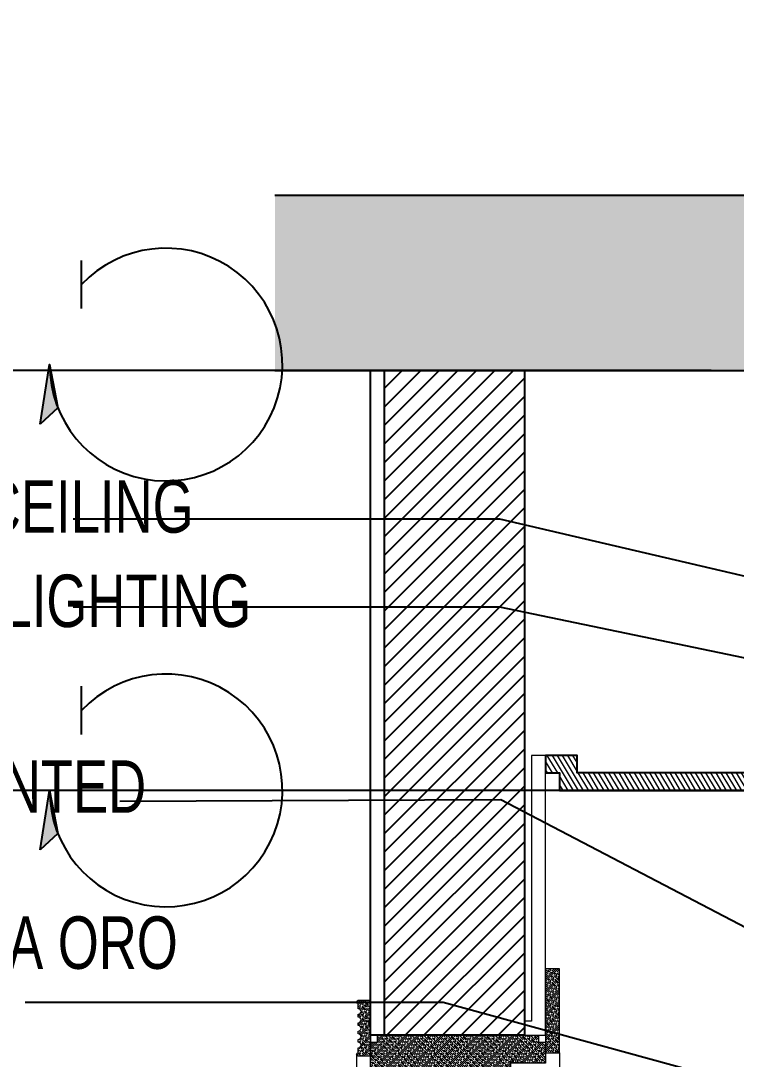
# Model space of a CAD drawing. Header units: inches. Extents: x 258415 to 640093, y 441672 to 945769.
# Drawn here: x 308236 to 309258, y 462340 to 463824 of the extents above; entities that cross this region are included whole.
import ezdxf

# ---------------------------------------------------------------- set-up
doc = ezdxf.new("R2010")
doc.units = ezdxf.units.IN
doc.header["$MEASUREMENT"] = 0
doc.linetypes.add('HIDDEN', pattern=[0.375, 0.25, -0.125])
for name, color, linetype in [('A-DIMESNION-1', 7, 'Continuous'), ('CQ centerline', 8, 'Continuous'), ('CQ elevation arrow label', 1, 'Continuous'), ('CQ Grg Gypsum', 41, 'Continuous'), ('CQ Plaster', 1, 'Continuous'), ('CQ section wall', 3, 'Continuous'), ('CQ Section walls', 3, 'Continuous'), ('CQ text label', 3, 'Continuous'), ('CQ Wall hatch_CHB', 8, 'Continuous'), ('CQ Wood plan', 23, 'Continuous'), ('CQ Wood Section', 60, 'Continuous'), ('CQ_callout', 34, 'Continuous'), ('Layer1', 1, 'Continuous')]:
    doc.layers.add(name, color=color, linetype=linetype)
for name, color, linetype, lineweight in [('CQ Gypsum Hatch', 8, 'Continuous', 20), ('CQ Marble', 6, 'Continuous', 0), ('CQ Wood', 30, 'Continuous', 0), ('CQ wooh hatch', 8, 'HIDDEN', 18)]:
    doc.layers.add(name, color=color, linetype=linetype, lineweight=lineweight)
doc.styles.add('DIM 50', font='romans.shx', dxfattribs={"width": 0.75, "height": 100})
doc.styles.get("Standard").update_dxf_attribs({"font": 'arial.ttf'})
doc.dimstyles.new('CQ Anno', dxfattribs={"dimscale": 40, "dimtxt": 2.2, "dimasz": 0.75, "dimexe": 1, "dimexo": 0.5, "dimgap": 0.5, "dimtad": 1, "dimrnd": 1, "dimdsep": 46, "dimtxsty": 'Standard', "dimblk": 'x-04-bw-gf-dim-50$0$DIM12', "dimcen": 0.0025, "dimdle": 0.5, "dimclrd": 8, "dimclre": 8, "dimclrt": 2, "dimazin": 2, "dimtfac": 1, "dimtix": 1, "dimtmove": 1, "dimatfit": 0, "dimfxl": 50, "dimtolj": 1, "dimtzin": 0, "dimlwd": -1, "dimarcsym": 1})
doc.dimstyles.get("Standard").update_dxf_attribs({"dimtxt": 0.18, "dimasz": 0.18, "dimexe": 0.18, "dimexo": 0.0625, "dimgap": 0.09, "dimtad": 0, "dimtih": 1, "dimtoh": 1, "dimdec": 4, "dimzin": 0, "dimdsep": 46, "dimtxsty": 'Standard', "dimcen": 0.09, "dimadec": 0, "dimazin": 0, "dimtfac": 1, "dimtdec": 4, "dimtofl": 0, "dimtmove": 0, "dimatfit": 3, "dimfxl": 1, "dimtolj": 1, "dimtzin": 0, "dimarcsym": 0})
pattern_1 = [(135, (0, 0), (4.24264069, 4.24264069), [10, -2]), (135, (2.8284, -4e-16), (4.24264069, 4.24264069), [6, -1.5, 3, -1.5]), (135, (6.364, -0.707), (4.24264069, 4.24264069), [10, -2])]

# ---------------------------------------------------------------- blocks, each defined once
blk = doc.blocks.new('ff12 section a and b')
at = {"layer": 'CQ Wall hatch_CHB', "ltscale": 300, "extrusion": (1.65644e-08, -2.02966e-09, 1)}
h = blk.add_hatch(dxfattribs=at)
h.set_pattern_fill('AR-CONC', color=256, scale=10, angle=-13.9714, style=0)
h.set_pattern_definition([(36.028577, (-117982.78, -49373.48), (68.0890203, -23.40695), [7.5, -82.5]), (341.028577, (-117982.78, -49373.48), (4.6961155, 76.3439316), [6, -66]), (86.480021, (-117977.11, -49375.43), (72.7851354, 52.936981), [6.374019, -70.114211]), (32.212777, (-117977.95, -49354.07), (99.570572, -41.829513), [11.25, -123.75]), (82.664212, (-117969.65, -49357.56), (114.220033, 71.96377), [9.561034, -105.171376]), (337.21274, (-117977.95, -49354.07), (114.220033, 71.96377), [9, -99]), (7.028577, (-117969.455, -49361.34), (48.2040844, -53.482392), [7.5, -82.5]), (312.028577, (-117969.455, -49361.34), (41.119588, 64.495185), [6, -66]), (57.480021, (-117965.44, -49365.796), (89.323671, 11.012793), [6.374019, -70.114211]), (23.5285767, (-117982.78, -49373.481), (9.2173322, 32.010976), [0, -65.2, 0, -67, 0, -66.25]), (353.528577, (-117982.78, -49373.48), (35.0512903, 31.9228578), [0, -38.2, 0, -63.7, 0, -25.25]), (313.5285767, (-118004.42, -49368.097), (51.2584374, -15.0772595), [0, -25, 0, -78, 0, -103.5]), (303.528577, (-118014.125, -49365.683), (59.0102484, -4.3659754), [0, -32.5, 0, -51.8, 0, -73.5])])
h.paths.add_polyline_path([(308598.9, 463573.9), (308598.9, 463323.9), (312785.4, 463323.9), (312785.4, 463823.9), (312585.4, 463823.9), (312585.4, 463573.9)])
h.paths.add_polyline_path([(308598.9, 459623.9), (308598.9, 459373.9), (312785.4, 459373.9), (312785.4, 459623.9)])
at = {"layer": 'CQ Wall hatch_CHB', "extrusion": (1.65644e-08, -2.02966e-09, 1)}
h = blk.add_hatch(dxfattribs=at)
h.set_pattern_fill('ANSI31,_O', color=8, scale=150)
h.set_pattern_definition([(45, (307239.385, 458759.883), (-13.25825, 13.25825), [])])
h.paths.add_polyline_path([(308755.4, 462373.9), (308955.4, 462373.9), (308955.4, 463323.9), (308755.4, 463323.9)])
at = {"layer": 'CQ Marble', "elevation": 0}
blk.add_lwpolyline([(308965.4, 462773.9), (308965.4, 462393.9), (308955.4, 462393.9), (308955.4, 462373.9), (308985.4, 462373.9), (308985.4, 462773.9), (308965.4, 462773.9)], dxfattribs=at)
at = {"layer": 'CQ Plaster', "elevation": 0}
blk.add_lwpolyline([(308755.4, 462373.9), (308735.4, 462373.9), (308735.4, 463323.9)], dxfattribs=at)
at = {"layer": 'CQ Section walls', "extrusion": (1.65644e-08, -2.02966e-09, 1), "elevation": 0}
for points in [[(312785.4, 463323.9), (312785.4, 463823.9), (312585.4, 463823.9), (312585.4, 463573.9), (308598.9, 463573.9)], [(308598.9, 463323.9), (312785.4, 463323.9), (312785.4, 463323.9), (312172.3, 463323.9), (312172.3, 463323.9)]]:
    blk.add_lwpolyline(points, dxfattribs=at)
blk.add_lwpolyline([(308755.4, 463323.9), (308955.4, 463323.9), (308955.4, 462373.9), (308755.4, 462373.9)], close=True, dxfattribs=at)
blk = doc.blocks.new('ARROW LEVEL')
at = {"layer": 'Layer1'}
blk.add_hatch(color=256, dxfattribs=at).paths.add_polyline_path([(412574, 433440), (412587.3, 433525.1), (412599.2, 433463.4)])
at = {"layer": 'CQ centerline'}
blk.add_line((412633, 433605.1, 0), (412633, 433674, 0), dxfattribs=at)
blk.add_arc((412753.7, 433525.1, 0), 166.3, 180, 136.51, dxfattribs=at)
at = {"layer": 'Layer1', "elevation": 0}
blk.add_lwpolyline([(412574, 433440), (412587.3, 433525.1), (412599.2, 433463.4)], close=True, dxfattribs=at)
blk = doc.blocks.new('ff-12 wd section')
at = {"layer": 'CQ wooh hatch', "ltscale": 1000}
h = blk.add_hatch(dxfattribs=at)
h.set_pattern_fill('GOST_WOOD', color=256, angle=45, style=0)
h.set_pattern_definition(pattern_1)
h.paths.add_polyline_path([(309005.4, 462468.9), (308985.4, 462468.9), (308985.4, 462348.9), (309005.4, 462348.9)])
h = blk.add_hatch(dxfattribs=at)
h.set_pattern_fill('GOST_WOOD', color=256, angle=45, style=0)
h.set_pattern_definition(pattern_1)
h.paths.add_polyline_path([(308735.4, 462343.9), (308717.9, 462343.9, -1), (308717.9, 462348.9), (308717.9, 462355.9, 1), (308717.9, 462363.9), (308717.9, 462367.9, 1), (308717.9, 462375.9), (308717.9, 462379.9, 0.414214), (308721.9, 462383.9, 0.414214), (308717.9, 462387.9), (308717.9, 462391.9, 1), (308717.9, 462399.9), (308717.9, 462403.9, 1), (308717.9, 462411.9), (308717.9, 462418.9, -1), (308717.9, 462423.9), (308735.4, 462423.9)])
h = blk.add_hatch(dxfattribs=at)
h.set_pattern_fill('GOST_WOOD', color=256, angle=45, style=0)
h.set_pattern_definition(pattern_1)
h.paths.add_polyline_path([(308975.4, 462373.9), (308975.4, 462363.9), (308985.4, 462363.9), (308985.4, 462333.9), (308935.4, 462333.9), (308935.4, 462313.9), (308735.4, 462313.9), (308735.4, 462363.9), (308745.4, 462363.9), (308745.4, 462373.9)])
at = {"layer": 'CQ Wood plan', "color": 1, "lineweight": 0, "ltscale": 5}
for p, q in [((309005.4, 462348.9, 0), (309005.4, 459723.9, 0)), ((308715.4, 462346.4, 0), (308715.4, 459903.9, 0))]:
    blk.add_line(p, q, dxfattribs=at)
at = {"layer": 'CQ Wood Section', "lineweight": 0, "ltscale": 5, "elevation": 0}
blk.add_lwpolyline([(309005.4, 462468.9), (308985.4, 462468.9), (308985.4, 462348.9), (309005.4, 462348.9), (309005.4, 462468.9)], dxfattribs=at)
blk.add_lwpolyline([(308735.4, 462423.9), (308735.4, 462343.9), (308717.9, 462343.9, -1), (308717.9, 462348.9), (308717.9, 462355.9, 1), (308717.9, 462363.9), (308717.9, 462367.9, 1), (308717.9, 462375.9), (308717.9, 462379.9, 0.414214), (308721.9, 462383.9, 0.414214), (308717.9, 462387.9), (308717.9, 462391.9, 1), (308717.9, 462399.9), (308717.9, 462403.9, 1), (308717.9, 462411.9), (308717.9, 462418.9, -1), (308717.9, 462423.9), (308735.4, 462423.9)], format="xyb", close=True, dxfattribs=at)
blk.add_lwpolyline([(308975.4, 462373.9), (308975.4, 462363.9), (308985.4, 462363.9), (308985.4, 462333.9), (308935.4, 462333.9), (308935.4, 462313.9), (308735.4, 462313.9), (308735.4, 462363.9), (308745.4, 462363.9), (308745.4, 462373.9)], close=True, dxfattribs=at)
blk = doc.blocks.new('x-04-bw-gf-dim-50$0$DIM12')
blk.add_line((0, -1), (0, 1))
at = {"color": 8}
blk.add_line((-1, 0), (1, 0), dxfattribs=at)
blk.add_circle((0, 0), 0.5)
blk = doc.blocks.new('*D243')
at = {"layer": 'A-DIMESNION-1', "color": 8, "lineweight": -2, "ltscale": 0.05, "transparency": 16777216}
for p, q in [((309222.1, 463323.8), (306926.5, 463323.8)), ((308915.5, 459723.9), (306926.5, 459723.9))]:
    blk.add_line(p, q, dxfattribs=at)
at = {"layer": 'A-DIMESNION-1', "color": 8, "ltscale": 0.05, "transparency": 16777216}
blk.add_line((306966.5, 463303.8), (306966.5, 459743.9), dxfattribs=at)
at = {"layer": 'Defpoints', "color": 0, "linetype": 'Continuous', "ltscale": 0.05, "transparency": 16777216}
for p in [(309242.1, 463323.8, 0), (306966.5, 459723.9), (308935.5, 459723.9, 0)]:
    blk.add_point(p, dxfattribs=at)
at = {"layer": 'A-DIMESNION-1', "color": 8, "linetype": 'Continuous', "ltscale": 0.05, "transparency": 16777216, "xscale": 20, "yscale": 20, "zscale": 20}
for p, rotation in [((306966.5, 463323.8), 90), ((306966.5, 459723.9), 270)]:
    blk.add_blockref('x-04-bw-gf-dim-50$0$DIM12', p, dxfattribs=dict(at, rotation=rotation))
at = {"layer": 'A-DIMESNION-1', "color": 2, "linetype": 'Continuous', "ltscale": 0.05, "transparency": 16777216, "insert": (306938, 461523.8), "char_height": 44, "attachment_point": 5, "rotation": 90}
blk.add_mtext('\\A1;3600', dxfattribs=at)
blk = doc.blocks.new('*D244')
at = {"layer": 'A-DIMESNION-1', "color": 8, "lineweight": -2, "ltscale": 0.05, "transparency": 16777216}
for p, q in [((309322, 462723.9), (307166.8, 462723.9)), ((308915.5, 459723.9), (307166.8, 459723.9))]:
    blk.add_line(p, q, dxfattribs=at)
at = {"layer": 'A-DIMESNION-1', "color": 8, "ltscale": 0.05, "transparency": 16777216}
blk.add_line((307206.8, 462703.9), (307206.8, 459743.9), dxfattribs=at)
at = {"layer": 'Defpoints', "color": 0, "linetype": 'Continuous', "ltscale": 0.05, "transparency": 16777216}
for p in [(309342, 462723.9, 0), (307206.8, 459723.9), (308935.5, 459723.9, 0)]:
    blk.add_point(p, dxfattribs=at)
at = {"layer": 'A-DIMESNION-1', "color": 8, "linetype": 'Continuous', "ltscale": 0.05, "transparency": 16777216, "xscale": 20, "yscale": 20, "zscale": 20}
for p, rotation in [((307206.8, 462723.9), 90), ((307206.8, 459723.9), 270)]:
    blk.add_blockref('x-04-bw-gf-dim-50$0$DIM12', p, dxfattribs=dict(at, rotation=rotation))
at = {"layer": 'A-DIMESNION-1', "color": 2, "linetype": 'Continuous', "ltscale": 0.05, "transparency": 16777216, "insert": (307178.3, 461223.9), "char_height": 44, "attachment_point": 5, "rotation": 90}
blk.add_mtext('\\A1;3000', dxfattribs=at)
blk = doc.blocks.new('*D245')
at = {"layer": 'A-DIMESNION-1', "color": 8, "lineweight": -2, "ltscale": 0.05, "transparency": 16777216}
for p, q in [((309222.1, 463323.8), (307166.8, 463323.8)), ((309322, 462723.9), (307166.8, 462723.9))]:
    blk.add_line(p, q, dxfattribs=at)
at = {"layer": 'A-DIMESNION-1', "color": 8, "ltscale": 0.05, "transparency": 16777216}
blk.add_line((307206.8, 462743.9), (307206.8, 463303.8), dxfattribs=at)
at = {"layer": 'Defpoints', "color": 0, "linetype": 'Continuous', "ltscale": 0.05, "transparency": 16777216}
for p in [(307206.8, 463323.8), (309242.1, 463323.8, 0), (309342, 462723.9, 0)]:
    blk.add_point(p, dxfattribs=at)
at = {"layer": 'A-DIMESNION-1', "color": 8, "linetype": 'Continuous', "ltscale": 0.05, "transparency": 16777216, "xscale": 20, "yscale": 20, "zscale": 20}
for p, rotation in [((307206.8, 463323.8), 90), ((307206.8, 462723.9), 270)]:
    blk.add_blockref('x-04-bw-gf-dim-50$0$DIM12', p, dxfattribs=dict(at, rotation=rotation))
at = {"layer": 'A-DIMESNION-1', "color": 2, "linetype": 'Continuous', "ltscale": 0.05, "transparency": 16777216, "insert": (307178.3, 463023.8), "char_height": 44, "attachment_point": 5, "rotation": 90}
blk.add_mtext('\\A1;600', dxfattribs=at)

msp = doc.modelspace()

# ---------------------------------------------------------------- hatches: boundary and pattern name
at = {"layer": 'CQ Gypsum Hatch'}
h = msp.add_hatch(dxfattribs=at)
h.set_pattern_fill('ANSI31', color=256, scale=50, angle=76.028577, style=0)
h.set_pattern_definition([(121.0285767, (-9266.02, -7354.6207), (-5.35568947, -3.22165956), [])])
h.paths.add_polyline_path([(308985.434, 462773.854), (308985.434, 462748.854), (309005.434, 462748.854), (309005.434, 462723.855), (312385.436, 462723.855), (312385.436, 462748.854), (312405.436, 462748.854), (312405.436, 462773.854), (312360.436, 462773.854), (312360.436, 462748.854), (309030.434, 462748.854), (309030.434, 462773.854)])

# ---------------------------------------------------------------- linework, layer by layer
at = {"layer": 'CQ Grg Gypsum', "elevation": 0.001}
msp.add_lwpolyline([(308985.434, 462773.854), (308985.434, 462748.854), (309005.434, 462748.854), (309005.434, 462723.855), (312385.436, 462723.855), (312385.436, 462748.854), (312405.436, 462748.854), (312405.436, 462773.854), (312360.436, 462773.854), (312360.436, 462748.854), (309030.434, 462748.854), (309030.434, 462773.854), (308985.434, 462773.854)], dxfattribs=at)

# ---------------------------------------------------------------- block references
at = {"layer": 'CQ elevation arrow label'}
for p in [(-104310.331, 29807.401, 0.001), (-104310.331, 29198.771, 0.001)]:
    msp.add_blockref('ARROW LEVEL', p, dxfattribs=at)
at = {"layer": 'CQ section wall'}
msp.add_blockref('ff12 section a and b', (0, 0), dxfattribs=at)
at = {"layer": 'CQ Wood'}
msp.add_blockref('ff-12 wd section', (0, 0), dxfattribs=at)

# ---------------------------------------------------------------- texts
at = {"layer": 'CQ text label', "color": 3, "ltscale": 500, "char_height": 75, "width": 1867.39225, "attachment_point": 1, "style": 'DIM 50'}
for s, insert in [('{\\fCityBlueprint|b0|i0|c2|p2;GYPSUM CEILING}', (307834.879, 463167.186)), ('{\\fCityBlueprint|b0|i0|c2|p2;(SMDS 2608)RECESSED LIGHTING}', (307319.365, 463032.331)), ('{\\fCityBlueprint|b0|i0|c2|p2;(SMDS 601) BEIGE PAINTED \\PWOODEN CABINET}', (307403.414, 462766.884)), ('{\\fCityBlueprint|b0|i0|c2|p2;(SMDS 405) CALACATTA ORO\\P MARBLE WALL}', (307390.138, 462543.855, 0.001))]:
    msp.add_mtext(s, dxfattribs=dict(at, insert=insert))

# ---------------------------------------------------------------- dimensions: what is measured, and where the dimension line sits
at = {"layer": 'A-DIMESNION-1', "color": 64, "linetype": 'Continuous', "ltscale": 0.05}
for base, p1, p2, angle, picture, middle in [((306966.497, 459723.855, 0.001), (309242.052, 463323.832, 0.001), (308935.548, 459723.855, 0), 90, '*D243', (306938.017, 461523.844, 0.001)), ((307206.755, 463323.832, 0.001), (309342.05, 462723.855, 0.001), (309242.052, 463323.832, 0.001), 270, '*D245', (307178.29, 463023.844, 0.001)), ((307206.755, 459723.855, 0.001), (309342.05, 462723.855, 0.001), (308935.548, 459723.855, 0), 90, '*D244', (307178.275, 461223.855, 0.001))]:
    dim = msp.add_linear_dim(base=base, p1=p1, p2=p2, angle=angle, dimstyle='CQ Anno', override={"dimscale": 0, "dimasz": 1, "dimexe": 2, "dimexo": 1, "dimgap": 0.3, "dimcen": 0.005}, dxfattribs=at)
    dim.commit()
    dim.dimension.update_dxf_attribs({"geometry": picture, "text_midpoint": middle})

# ---------------------------------------------------------------- leaders
at = {"layer": 'CQ_callout'}
for points in [[(310470.46, 462748.854), (308920.088, 463111.672), (308310.553, 463111.672)], [(309639.257, 462836.126), (308920.088, 462985.883), (308310.553, 462985.883)], [(309675.108, 462315.849), (308921.757, 462710.411), (308377.182, 462707.856)], [(310268.848, 462029.624, 0.001), (308838.958, 462420.835, 0.001), (308242.099, 462420.835, 0.001)]]:
    msp.add_leader(points, dimstyle='Standard', override={"dimasz": 10, "dimldrblk": 'Dot', "dimfxl": 0.1, "dimarcsym": 2}, dxfattribs=at)

doc.saveas('drawing.dxf')
